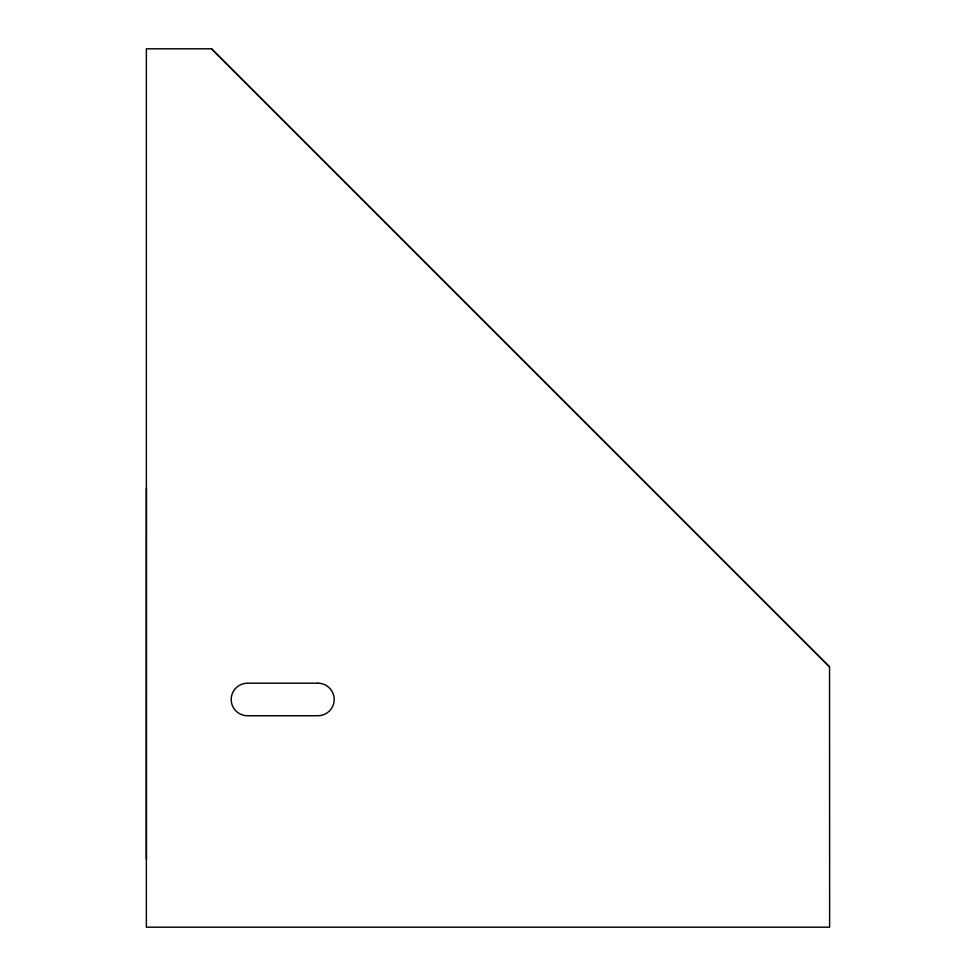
<?xml version="1.0" encoding="UTF-8"?>
<svg xmlns="http://www.w3.org/2000/svg" width="976" height="976" viewBox="0 0 976 976"><rect width="100%" height="100%" fill="white"/><g stroke="black" fill="none" stroke-linecap="round" stroke-linejoin="round"><path stroke-width="1.46" d="M146.376 859.185L146.4 488.012M211.499 48.8L146.376 48.8L146.376 927.2L829.624 927.2L829.551 666.937L211.499 48.8L829.624 666.937M317.944 683.2L247.453 683.2A16.263 16.263 0 0 0 231.19 699.463A16.263 16.263 0 0 0 247.453 715.737L317.944 715.737A16.263 16.263 0 0 0 334.207 699.463A16.263 16.263 0 0 0 317.944 683.2"/></g></svg>
